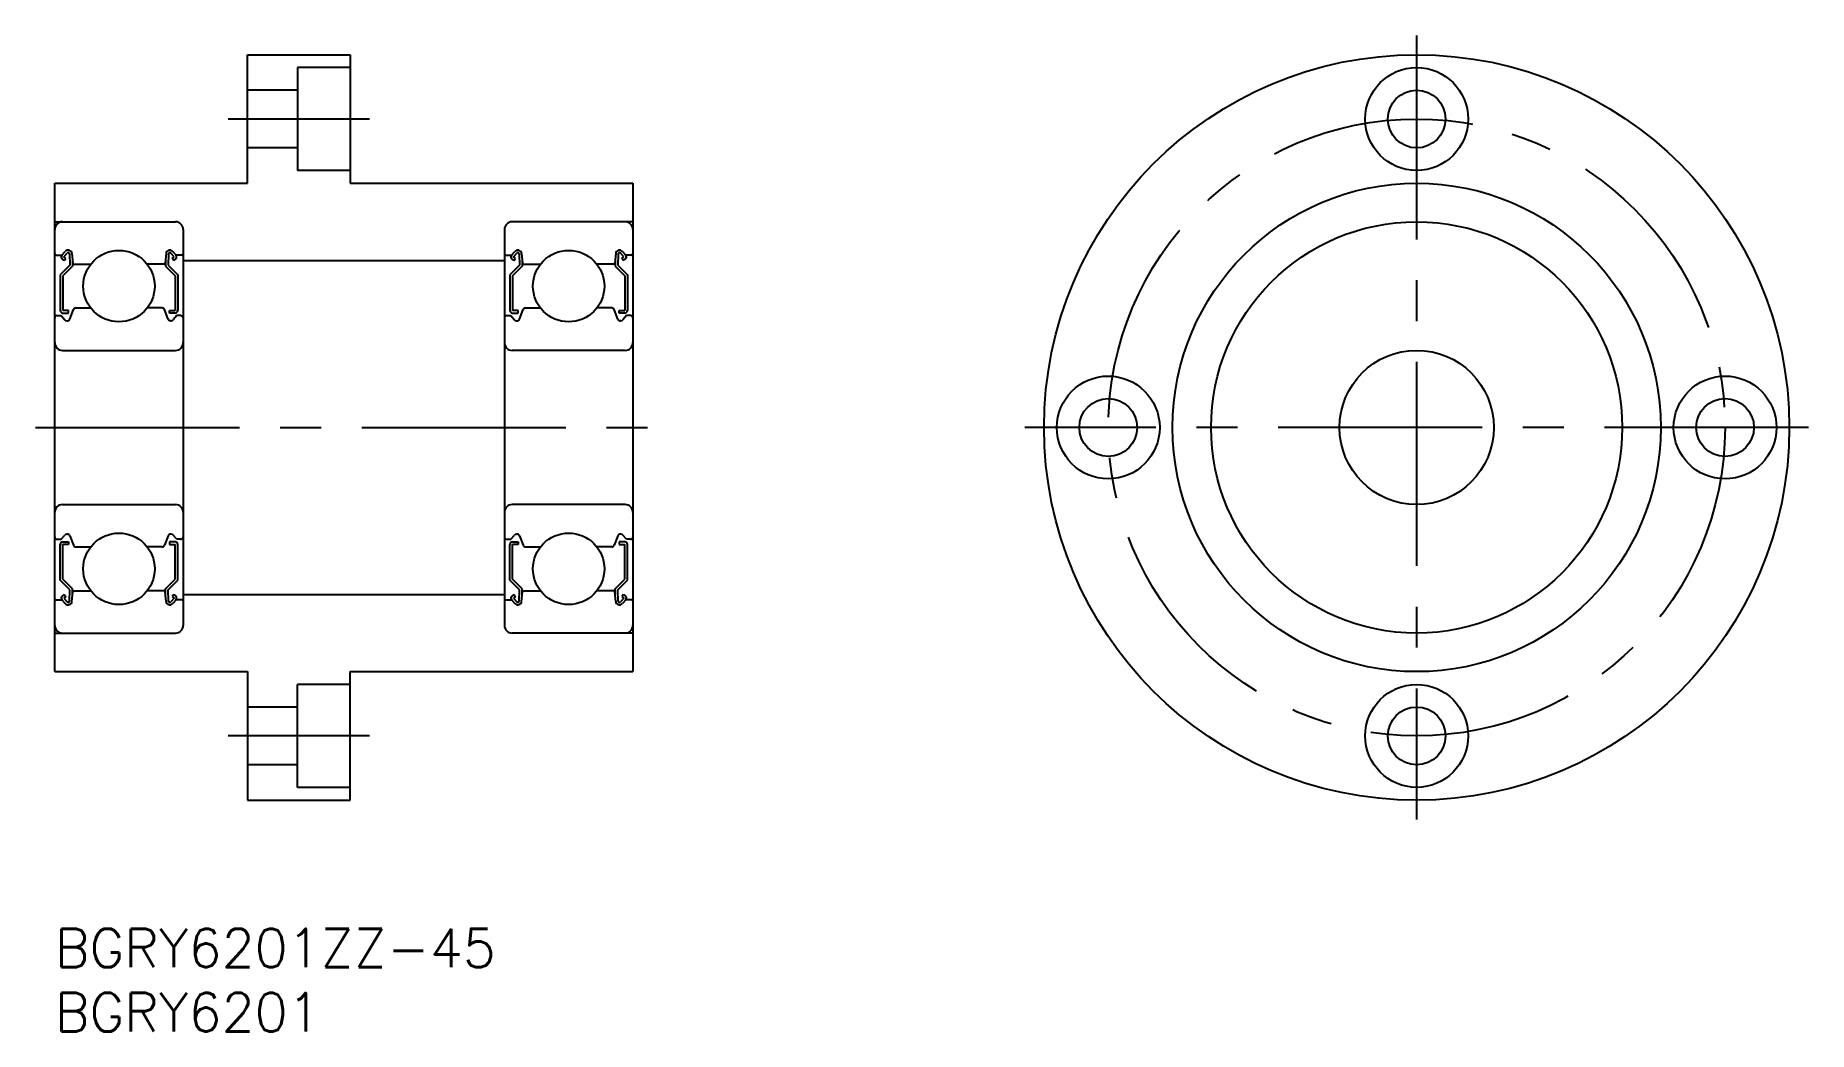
# Model space of a CAD drawing. Extents: x -1 to 136, y -8 to 70.
import ezdxf

# ---------------------------------------------------------------- set-up
doc = ezdxf.new("R2010")
doc.units = 0
doc.header["$LTSCALE"] = 0.5
doc.linetypes.add('CENTER', pattern=[50.8, 31.75, -6.35, 6.35, -6.35])
for name, color, linetype in [('MSM_CENTER', 1, 'CENTER'), ('MSM_CONTINUOUS', 7, 'CONTINUOUS'), ('MSM_PART_NUMBER', 7, 'CONTINUOUS')]:
    doc.layers.add(name, color=color, linetype=linetype)
doc.styles.get("Standard").update_dxf_attribs({"font": 'txt.shx', "height": 3, "bigfont": 'bigfont.shx'})

# ---------------------------------------------------------------- blocks, each defined once
blk = doc.blocks.new('*U2')
at = {"layer": 'MSM_PART_NUMBER'}
blk.add_text('BGRY6201ZZ-45', height=3, dxfattribs=at).set_placement((0, -3))
blk = doc.blocks.new('*U3')
at = {"layer": 'MSM_PART_NUMBER'}
blk.add_text('BGRY6201', height=3, dxfattribs=at).set_placement((0, -8))

msp = doc.modelspace()

# ---------------------------------------------------------------- linework, layer by layer
at = {"layer": 'MSM_CENTER'}
for p, q in [((106, 69.5), (106, 8.5)), ((24.5, 63), (13.5, 63)), ((-1.5, 39), (46.5, 39)), ((136.5, 39), (75.5, 39)), ((24.5, 15), (13.5, 15))]:
    msp.add_line(p, q, dxfattribs=at)
msp.add_circle((106, 39), 24, dxfattribs=at)
at = {"layer": 'MSM_CONTINUOUS'}
for p, q in [((15, 58), (15, 68)), ((15, 68), (23, 68)), ((23, 68), (23, 58)), ((23, 67), (18.9, 67)), ((18.9, 67), (18.9, 59)), ((18.9, 65.25), (15, 65.25)), ((18.9, 60.75), (15, 60.75)), ((0, 20), (0, 58)), ((0, 58), (15, 58)), ((23, 59), (18.9, 59)), ((23, 58), (45, 58)), ((45, 58), (45, 20)), ((0, 55), (9.4, 55)), ((10, 54.4), (10, 23.6)), ((35, 54.4), (35, 23.6)), ((45, 55), (35.6, 55)), ((0.56, 52.4), (0.81, 52.7)), ((0.71, 52.27), (0.96, 52.57)), ((1.14, 52.51), (1.18, 51.63)), ((1.34, 52.53), (1.4, 51.79)), ((8.66, 52.53), (8.6, 51.79)), ((8.86, 52.51), (8.82, 51.63)), ((9.29, 52.27), (9.04, 52.57)), ((9.44, 52.4), (9.19, 52.7)), ((35.56, 52.4), (35.81, 52.7)), ((35.71, 52.27), (35.96, 52.57)), ((36.14, 52.51), (36.18, 51.63)), ((36.34, 52.53), (36.4, 51.79)), ((43.66, 52.53), (43.6, 51.79)), ((43.86, 52.51), (43.82, 51.63)), ((44.29, 52.27), (44.04, 52.57)), ((44.44, 52.4), (44.19, 52.7)), ((0.1, 52.4), (0.56, 52.4)), ((1.18, 51.63), (0.43, 50.88)), ((0.74, 51.99), (0.58, 52.12)), ((1.38, 51.55), (0.63, 50.8)), ((0.87, 52.14), (0.71, 52.27)), ((0.74, 51.99), (0.87, 52.14)), ((1.38, 52.02), (1.38, 51.55)), ((1.5, 51.7), (2.8, 51.7)), ((8.5, 51.7), (7.2, 51.7)), ((8.62, 52.02), (8.62, 51.55)), ((8.62, 51.55), (9.37, 50.8)), ((8.82, 51.63), (9.57, 50.88)), ((9.13, 52.14), (9.29, 52.27)), ((9.26, 51.99), (9.13, 52.14)), ((9.26, 51.99), (9.42, 52.12)), ((9.9, 52.4), (9.44, 52.4)), ((10, 52), (35, 52)), ((35.1, 52.4), (35.56, 52.4)), ((36.18, 51.63), (35.43, 50.88)), ((35.74, 51.99), (35.58, 52.12)), ((36.38, 51.55), (35.63, 50.8)), ((35.87, 52.14), (35.71, 52.27)), ((35.74, 51.99), (35.87, 52.14)), ((36.38, 52.02), (36.38, 51.55)), ((36.5, 51.7), (37.8, 51.7)), ((43.5, 51.7), (42.2, 51.7)), ((43.62, 52.02), (43.62, 51.55)), ((43.62, 51.55), (44.37, 50.8)), ((43.82, 51.63), (44.57, 50.88)), ((44.13, 52.14), (44.29, 52.27)), ((44.26, 51.99), (44.13, 52.14)), ((44.26, 51.99), (44.42, 52.12)), ((44.9, 52.4), (44.44, 52.4)), ((0.43, 50.88), (0.43, 48.1)), ((0.63, 50.8), (0.63, 48.1)), ((9.37, 50.8), (9.37, 48.1)), ((9.57, 50.88), (9.57, 48.1)), ((35.43, 50.88), (35.43, 48.1)), ((35.63, 50.8), (35.63, 48.1)), ((44.37, 50.8), (44.37, 48.1)), ((44.57, 50.88), (44.57, 48.1)), ((0.2, 47.7), (0.5, 47.7)), ((0.5, 47.7), (0.78, 47.37)), ((1.08, 48.1), (0.63, 48.1)), ((0.63, 47.9), (1.08, 47.9)), ((0.93, 47.3), (0.99, 47.3)), ((1.08, 47.9), (1.08, 48.1)), ((1.18, 47.43), (1.45, 48.17)), ((1.64, 48.3), (2.8, 48.3)), ((8.36, 48.3), (7.2, 48.3)), ((8.82, 47.43), (8.55, 48.17)), ((8.92, 48.1), (9.37, 48.1)), ((8.92, 47.9), (8.92, 48.1)), ((9.37, 47.9), (8.92, 47.9)), ((9.07, 47.3), (9.01, 47.3)), ((9.5, 47.7), (9.22, 47.37)), ((9.8, 47.7), (9.5, 47.7)), ((35.2, 47.7), (35.5, 47.7)), ((35.5, 47.7), (35.78, 47.37)), ((36.08, 48.1), (35.63, 48.1)), ((35.63, 47.9), (36.08, 47.9)), ((35.93, 47.3), (35.99, 47.3)), ((36.08, 47.9), (36.08, 48.1)), ((36.18, 47.43), (36.45, 48.17)), ((36.64, 48.3), (37.8, 48.3)), ((43.36, 48.3), (42.2, 48.3)), ((43.82, 47.43), (43.55, 48.17)), ((43.92, 47.9), (43.92, 48.1)), ((43.92, 48.1), (44.37, 48.1)), ((44.37, 47.9), (43.92, 47.9)), ((44.07, 47.3), (44.01, 47.3)), ((44.5, 47.7), (44.22, 47.37)), ((44.8, 47.7), (44.5, 47.7)), ((0.6, 45), (9.4, 45)), ((44.4, 45), (35.6, 45)), ((0.6, 33), (9.4, 33)), ((44.4, 33), (35.6, 33)), ((0.5, 30.3), (0.78, 30.63)), ((0.93, 30.7), (0.99, 30.7)), ((1.18, 30.57), (1.45, 29.83)), ((8.82, 30.57), (8.55, 29.83)), ((9.07, 30.7), (9.01, 30.7)), ((9.5, 30.3), (9.22, 30.63)), ((35.5, 30.3), (35.78, 30.63)), ((35.93, 30.7), (35.99, 30.7)), ((36.18, 30.57), (36.45, 29.83)), ((43.82, 30.57), (43.55, 29.83)), ((44.07, 30.7), (44.01, 30.7)), ((44.5, 30.3), (44.22, 30.63)), ((0.2, 30.3), (0.5, 30.3)), ((0.43, 27.12), (0.43, 29.9)), ((0.63, 30.1), (1.08, 30.1)), ((0.63, 27.2), (0.63, 29.9)), ((1.08, 29.9), (0.63, 29.9)), ((1.08, 30.1), (1.08, 29.9)), ((1.64, 29.7), (2.8, 29.7)), ((8.36, 29.7), (7.2, 29.7)), ((9.37, 30.1), (8.92, 30.1)), ((8.92, 30.1), (8.92, 29.9)), ((8.92, 29.9), (9.37, 29.9)), ((9.37, 27.2), (9.37, 29.9)), ((9.8, 30.3), (9.5, 30.3)), ((9.57, 27.12), (9.57, 29.9)), ((35.2, 30.3), (35.5, 30.3)), ((35.43, 27.12), (35.43, 29.9)), ((35.63, 30.1), (36.08, 30.1)), ((36.08, 29.9), (35.63, 29.9)), ((35.63, 27.2), (35.63, 29.9)), ((36.08, 30.1), (36.08, 29.9)), ((36.64, 29.7), (37.8, 29.7)), ((43.36, 29.7), (42.2, 29.7)), ((44.37, 30.1), (43.92, 30.1)), ((43.92, 30.1), (43.92, 29.9)), ((43.92, 29.9), (44.37, 29.9)), ((44.37, 27.2), (44.37, 29.9)), ((44.8, 30.3), (44.5, 30.3)), ((44.57, 27.12), (44.57, 29.9)), ((1.18, 26.37), (0.43, 27.12)), ((1.38, 26.45), (0.63, 27.2)), ((1.14, 25.49), (1.18, 26.37)), ((1.38, 25.98), (1.38, 26.45)), ((1.5, 26.3), (2.8, 26.3)), ((8.5, 26.3), (7.2, 26.3)), ((8.62, 26.45), (9.37, 27.2)), ((8.62, 25.98), (8.62, 26.45)), ((8.82, 26.37), (9.57, 27.12)), ((8.86, 25.49), (8.82, 26.37)), ((36.18, 26.37), (35.43, 27.12)), ((36.38, 26.45), (35.63, 27.2)), ((36.14, 25.49), (36.18, 26.37)), ((36.38, 25.98), (36.38, 26.45)), ((36.5, 26.3), (37.8, 26.3)), ((43.5, 26.3), (42.2, 26.3)), ((43.62, 26.45), (44.37, 27.2)), ((43.62, 25.98), (43.62, 26.45)), ((43.82, 26.37), (44.57, 27.12)), ((43.86, 25.49), (43.82, 26.37)), ((0.1, 25.6), (0.56, 25.6)), ((0.56, 25.6), (0.81, 25.3)), ((0.74, 26.01), (0.58, 25.88)), ((0.87, 25.86), (0.71, 25.73)), ((0.71, 25.73), (0.96, 25.43)), ((0.74, 26.01), (0.87, 25.86)), ((1.34, 25.47), (1.4, 26.21)), ((8.66, 25.47), (8.6, 26.21)), ((9.29, 25.73), (9.04, 25.43)), ((9.26, 26.01), (9.13, 25.86)), ((9.13, 25.86), (9.29, 25.73)), ((9.44, 25.6), (9.19, 25.3)), ((9.26, 26.01), (9.42, 25.88)), ((9.9, 25.6), (9.44, 25.6)), ((10, 26), (35, 26)), ((35.1, 25.6), (35.56, 25.6)), ((35.56, 25.6), (35.81, 25.3)), ((35.74, 26.01), (35.58, 25.88)), ((35.87, 25.86), (35.71, 25.73)), ((35.71, 25.73), (35.96, 25.43)), ((35.74, 26.01), (35.87, 25.86)), ((36.34, 25.47), (36.4, 26.21)), ((43.66, 25.47), (43.6, 26.21)), ((44.29, 25.73), (44.04, 25.43)), ((44.26, 26.01), (44.13, 25.86)), ((44.13, 25.86), (44.29, 25.73)), ((44.44, 25.6), (44.19, 25.3)), ((44.26, 26.01), (44.42, 25.88)), ((44.9, 25.6), (44.44, 25.6)), ((0, 23), (9.4, 23)), ((45, 23), (35.6, 23)), ((0, 20), (15, 20)), ((15, 20), (15, 10)), ((23, 20), (45, 20)), ((23, 10), (23, 20)), ((23, 19), (18.9, 19)), ((18.9, 11), (18.9, 19)), ((18.9, 17.25), (15, 17.25)), ((18.9, 12.75), (15, 12.75)), ((15, 10), (23, 10)), ((23, 11), (18.9, 11))]:
    msp.add_line(p, q, dxfattribs=at)
for centre, radius in [((106, 39), 29), ((106, 63), 4), ((106, 63), 2.25), ((106, 39), 19), ((106, 39), 16), ((5, 50), 2.78), ((40, 50), 2.78), ((106, 39), 6), ((82, 39), 4), ((130, 39), 4), ((82, 39), 2.25), ((130, 39), 2.25), ((5, 28), 2.78), ((40, 28), 2.78), ((106, 15), 4), ((106, 15), 2.25)]:
    msp.add_circle(centre, radius, dxfattribs=at)
for centre, radius, start, end in [((0.6, 54.4), 0.6, 90, 180), ((9.4, 54.4), 0.6, 0, 90), ((35.6, 54.4), 0.6, 90, 180), ((44.4, 54.4), 0.6, 0, 90), ((0.1, 52.5), 0.1, 180, 270), ((1.04, 52.5), 0.3, 4.9968, 140.0012), ((1.04, 52.51), 0.1, 2.8198, 140.0002), ((8.96, 52.5), 0.3, 39.9988, 175.0032), ((8.96, 52.51), 0.1, 39.9998, 177.1802), ((9.9, 52.5), 0.1, 270, 0), ((35.1, 52.5), 0.1, 180, 270), ((36.04, 52.5), 0.3, 4.9968, 140.0012), ((36.04, 52.51), 0.1, 2.8198, 140.0002), ((43.96, 52.5), 0.3, 39.9988, 175.0032), ((43.96, 52.51), 0.1, 39.9998, 177.1802), ((44.9, 52.5), 0.1, 270, 0), ((0.71, 52.27), 0.2, 140.0012, 230.087), ((1.5, 51.8), 0.1, 184.9968, 270), ((8.5, 51.8), 0.1, 270, 355.0032), ((9.29, 52.27), 0.2, 309.913, 39.9988), ((35.71, 52.27), 0.2, 140.0012, 230.087), ((36.5, 51.8), 0.1, 184.9968, 270), ((43.5, 51.8), 0.1, 270, 355.0032), ((44.29, 52.27), 0.2, 309.913, 39.9988), ((0.2, 47.5), 0.2, 90, 180), ((0.63, 48.1), 0.2, 180, 270), ((0.93, 47.5), 0.2, 219.9952, 270), ((0.99, 47.5), 0.2, 270, 339.9916), ((1.64, 48.1), 0.2, 90, 159.9916), ((8.36, 48.1), 0.2, 20.0084, 90), ((9.01, 47.5), 0.2, 200.0084, 270), ((9.07, 47.5), 0.2, 270, 320.0048), ((9.37, 48.1), 0.2, 270, 0), ((9.8, 47.5), 0.2, 0, 90), ((35.2, 47.5), 0.2, 90, 180), ((35.63, 48.1), 0.2, 180, 270), ((35.93, 47.5), 0.2, 219.9952, 270), ((35.99, 47.5), 0.2, 270, 339.9916), ((36.64, 48.1), 0.2, 90, 159.9916), ((43.36, 48.1), 0.2, 20.0084, 90), ((44.01, 47.5), 0.2, 200.0084, 270), ((44.07, 47.5), 0.2, 270, 320.0048), ((44.37, 48.1), 0.2, 270, 0), ((44.8, 47.5), 0.2, 0, 90), ((0.6, 45.6), 0.6, 180, 270), ((9.4, 45.6), 0.6, 270, 0), ((35.6, 45.6), 0.6, 180, 270), ((44.4, 45.6), 0.6, 270, 0), ((0.6, 32.4), 0.6, 90, 180), ((9.4, 32.4), 0.6, 0, 90), ((35.6, 32.4), 0.6, 90, 180), ((44.4, 32.4), 0.6, 0, 90), ((0.2, 30.5), 0.2, 180, 270), ((0.93, 30.5), 0.2, 90, 140.0048), ((0.99, 30.5), 0.2, 20.0084, 90), ((9.01, 30.5), 0.2, 90, 159.9916), ((9.07, 30.5), 0.2, 39.9952, 90), ((9.8, 30.5), 0.2, 270, 0), ((35.2, 30.5), 0.2, 180, 270), ((35.93, 30.5), 0.2, 90, 140.0048), ((35.99, 30.5), 0.2, 20.0084, 90), ((44.01, 30.5), 0.2, 90, 159.9916), ((44.07, 30.5), 0.2, 39.9952, 90), ((44.8, 30.5), 0.2, 270, 0), ((0.63, 29.9), 0.2, 90, 180), ((1.64, 29.9), 0.2, 200.0084, 270), ((8.36, 29.9), 0.2, 270, 339.9916), ((9.37, 29.9), 0.2, 0, 90), ((35.63, 29.9), 0.2, 90, 180), ((36.64, 29.9), 0.2, 200.0084, 270), ((43.36, 29.9), 0.2, 270, 339.9916), ((44.37, 29.9), 0.2, 0, 90), ((1.5, 26.2), 0.1, 90, 175.0032), ((8.5, 26.2), 0.1, 4.9968, 90), ((36.5, 26.2), 0.1, 90, 175.0032), ((43.5, 26.2), 0.1, 4.9968, 90), ((0.1, 25.5), 0.1, 90, 180), ((0.71, 25.73), 0.2, 129.913, 219.9988), ((1.04, 25.5), 0.3, 219.9988, 355.0032), ((1.04, 25.49), 0.1, 219.9998, 357.1802), ((8.96, 25.5), 0.3, 184.9968, 320.0012), ((8.96, 25.49), 0.1, 182.8198, 320.0002), ((9.29, 25.73), 0.2, 320.0012, 50.087), ((9.9, 25.5), 0.1, 0, 90), ((35.1, 25.5), 0.1, 90, 180), ((35.71, 25.73), 0.2, 129.913, 219.9988), ((36.04, 25.5), 0.3, 219.9988, 355.0032), ((36.04, 25.49), 0.1, 219.9998, 357.1802), ((43.96, 25.5), 0.3, 184.9968, 320.0012), ((43.96, 25.49), 0.1, 182.8198, 320.0002), ((44.29, 25.73), 0.2, 320.0012, 50.087), ((44.9, 25.5), 0.1, 0, 90), ((0.6, 23.6), 0.6, 180, 270), ((9.4, 23.6), 0.6, 270, 0), ((35.6, 23.6), 0.6, 180, 270), ((44.4, 23.6), 0.6, 270, 0)]:
    msp.add_arc(centre, radius, start, end, dxfattribs=at)

# ---------------------------------------------------------------- block references
for name in ['*U2', '*U3']:
    msp.add_blockref(name, (0, 0), dxfattribs=at)

doc.saveas('drawing.dxf')
